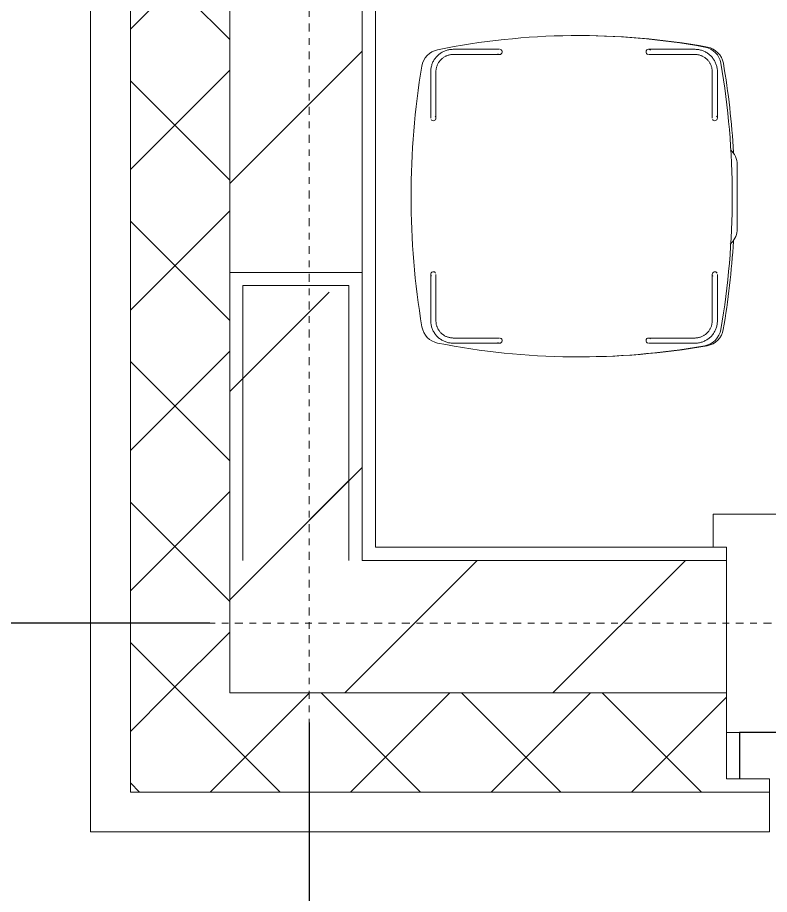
# Model space of a CAD drawing. Header units: millimetres. Extents: x -174154 to -170572, y -111302 to -109817.
# Drawn here: x -170924.07 to -170912.71, y -110625.73 to -110612.49 of the extents above; entities that cross this region are included whole.
import ezdxf

# ---------------------------------------------------------------- set-up
doc = ezdxf.new("R2010")
doc.units = ezdxf.units.MM
doc.linetypes.add('ACAD_ISO02W100', pattern=[15, 12, -3])
doc.linetypes.add('ADSK_Линия сетки', pattern=[21, 12, -3, 3, -3])
doc.layers.get('Defpoints').update_dxf_attribs({"color": 70})
for name, color, linetype, lineweight in [('!Подложка', 252, 'ACAD_ISO02W100', 25), ('Каркас_Импост', 7, 'Continuous', 18), ('Обобщенные модели', 7, 'Continuous', 18), ('Окна', 7, 'Continuous', 18), ('Оси', 7, 'Continuous', 9), ('Подоконник_Верхний брус', 7, 'Continuous', 18), ('Размеры', 7, 'Continuous', 9), ('Стены разрез', 7, 'Continuous', 40), ('Стены штриховка', 7, 'Continuous', 18)]:
    doc.layers.add(name, color=color, linetype=linetype, lineweight=lineweight)
doc.styles.add('GOST Common', font='GOST Common.ttf', dxfattribs={"width": 0.9, "height": 250})
doc.dimstyles.new('ADSK_Проверочный', dxfattribs={"dimscale": 304.8, "dimtxt": 251.4287490705518, "dimasz": 0.4639107611548557, "dimexe": 0.4921259842519685, "dimexo": 0.4921259842519685, "dimgap": 0.1640419947506562, "dimtad": 1, "dimdec": 0, "dimdsep": 46, "dimtxsty": 'GOST Common', "dimblk1": 'OBLIQUE', "dimblk2": 'OBLIQUE', "dimsah": 1, "dimcen": 0.09, "dimazin": 0, "dimtfac": 1, "dimtdec": 4, "dimtix": 1, "dimtmove": 0, "dimatfit": 3, "dimfxl": 1, "dimtvp": 1, "dimtolj": 1, "dimtzin": 0, "dimarcsym": 2})
pattern_1 = [(45, (30280.00000000015, 12304.99999999978), (-314.3089642374204, 314.3089642374204), []), (45, (30594.30900000015, 12304.99999999978), (-314.3089642374204, 314.3089642374204), [555.625, -111.125, 3.353, -107.772])]
pattern_2 = [(45, (30280.00000000015, 12304.99999999978), (-106.0660171779821, 106.0660171779821), []), (135, (30280.00000000015, 12304.99999999978), (-106.0660171779821, -106.0660171779821), [])]

# ---------------------------------------------------------------- blocks, each defined once
blk = doc.blocks.new('Medical_All_ARJO_Bedside-Cabinet - Medical_All_ARJO_Bedside-Cabinet-V1-В_АР_ПЭ_02 Этаж')
at = {"layer": 'Обобщенные модели'}
for p, q in [((-137.0000000000035, 216.4161831667518), (-188.0000000000092, 216.4161831667518)), ((188.0000000000006, 216.4161831667518), (137.0000000000035, 216.4161831667518)), ((-188.0000000000092, 208.5838168333119), (-137.0000000000035, 208.5838168333119)), ((137.0000000000035, 208.5838168333119), (188.0000000000006, 208.5838168333119)), ((-221.9161831667245, 182.5000000000365), (-221.9161831667245, 131.5000000000308)), ((-214.083816833289, 131.5000000000308), (-214.083816833289, 182.5000000000365)), ((214.0838168332803, 182.5000000000321), (214.0838168332803, 131.5000000000308)), ((221.9161831667245, 131.5000000000308), (221.9161831667245, 182.5000000000321)), ((-221.9161831667245, -131.4999999999701), (-221.9161831667245, -182.4999999999672)), ((-214.083816833289, -182.4999999999672), (-214.083816833289, -131.4999999999701)), ((214.0838168332803, -131.4999999999701), (214.0838168332803, -182.4999999999715)), ((221.9161831667245, -182.4999999999715), (221.9161831667245, -131.4999999999701)), ((-137.0000000000035, -208.5838168332469), (-188.0000000000092, -208.5838168332469)), ((188.0000000000006, -208.5838168332469), (137.0000000000035, -208.5838168332469)), ((-188.0000000000092, -216.4161831666911), (-137.0000000000035, -216.4161831666911)), ((137.0000000000035, -216.4161831666911), (188.0000000000006, -216.4161831666911)), ((-72.30106814644323, -235.7113078510162), (-70.50252531694098, -237.5098506805184)), ((-49.28932188134465, -246.296647244922), (47.66725973091008, -246.2966472449216))]:
    blk.add_line(p, q, dxfattribs=at)
at = {"layer": 'Обобщенные модели', "flags": 128}
for points in [[(-188.0000000000092, 216.4161831667518), (-189.3562855829952, 216.3890538377519), (-190.7104013983803, 216.3077092518892), (-192.0601811497075, 216.1722795431497), (-193.4034654773229, 215.982981370181), (-194.7381054128611, 215.7401175696749), (-196.0619658171142, 215.4440766719057), (-197.3729287958625, 215.0953322791517), (-198.6688970879839, 214.6944423080518), (-199.9477974206784, 214.2420480970459), (-201.2075838262215, 213.7388733803537), (-202.4462409151242, 213.185723130191), (-203.661787100245, 212.5834822689674), (-204.8522777670172, 211.933114253572), (-206.0158083843183, 211.2356595341066), (-207.1505175513811, 210.492233889329), (-208.2545899755831, 209.7040266416845), (-209.3262593765657, 208.872298754635), (-210.3638113119115, 207.9983808153641), (-211.3655859198558, 207.0836709061552), (-212.3299805747197, 206.1296323677331), (-213.2554524507754, 205.1377914582401), (-214.1405209904555, 204.1097349115568), (-214.9837702728956, 203.0471073988447), (-215.783851279136, 201.9516088974392), (-216.5394840502242, 200.8249919712591), (-217.2494597349425, 199.6690589670426), (-217.9126425236269, 198.4856591310188), (-218.5279714653044, 197.2766856504798), (-219.0944621649276, 196.0440726250841), (-219.6112083582181, 194.7897919727451), (-220.0773833614872, 193.5158502749277), (-220.492241394198, 192.2242855665926), (-220.8551187719815, 190.917164075757), (-221.1654349684529, 189.5965769179644), (-221.4226935438872, 188.264636750962), (-221.6264829394543, 186.9234743948815), (-221.776477135568, 185.5752354233911), (-221.8724361735417, 184.2220767312354), (-221.9142065393656, 182.8661630836674), (-221.9161831667245, 182.5000000000365)], [(-118.0000000000078, 216.4161831667518), (-118.0151979734456, 216.4161831667518), (-118.0607675802558, 216.4161831667518), (-118.1366359187741, 216.4161831667518), (-118.2426816158641, 216.4161831667518), (-118.3787350210198, 216.4161831667518), (-118.5445784778182, 216.4161831667518), (-118.7399466721004, 216.4161831667518), (-118.9645270564379, 216.4161831667518), (-119.217960350123, 216.4161831667518), (-119.4998411139543, 216.4161831667518), (-119.8097183988225, 216.4161831667518), (-120.1470964672029, 216.4161831667518), (-120.5114355861347, 216.4161831667518), (-120.9021528907513, 216.4161831667518), (-121.3186233167238, 216.4161831667518), (-121.7601806002074, 216.4161831667518), (-122.2261183437367, 216.4161831667518), (-122.7156911463327, 216.4161831667518), (-123.2281157959298, 216.4161831667518), (-123.7625725224087, 216.4161831667518), (-124.3182063090184, 216.4161831667518), (-124.8941282602275, 216.4161831667518), (-125.48941702378, 216.4161831667518), (-126.1031202646337, 216.4161831667518), (-126.7342561885107, 216.4161831667518), (-127.3818151125831, 216.4161831667518), (-128.0447610807038, 216.4161831667518), (-128.7220335207477, 216.4161831667518), (-129.4125489412907, 216.4161831667518), (-130.1152026649517, 216.4161831667518), (-130.8288705956654, 216.4161831667518), (-131.552411016996, 216.4161831667518), (-132.2846664186138, 216.4161831667518), (-133.0244653480663, 216.4161831667518), (-133.7706242849016, 216.4161831667518), (-134.521949533979, 216.4161831667518), (-135.2772391351872, 216.4161831667518), (-136.0352847862703, 216.4161831667518), (-136.7948737759011, 216.4161831667518), (-137.0000000000035, 216.4161831667518)], [(137.0000000000035, 216.4161831667518), (136.2402026504594, 216.4161831667518), (135.4816208145812, 216.4161831667518), (134.7254680615175, 216.4161831667518), (133.9729540743272, 216.4161831667518), (133.225282714896, 216.4161831667518), (132.4836500978884, 216.4161831667518), (131.7492426772779, 216.4161831667518), (131.023235348298, 216.4161831667518), (130.306789567775, 216.4161831667518), (129.6010514961359, 216.4161831667518), (128.9071501637509, 216.4161831667518), (128.2261956647105, 216.4161831667518), (127.5592773809674, 216.4161831667518), (126.9074622395088, 216.4161831667518), (126.2717930054983, 216.4161831667518), (125.6532866141148, 216.4161831667518), (125.052932543644, 216.4161831667518), (124.4716912325434, 216.4161831667518), (123.9104925428973, 216.4161831667518), (123.3702342729122, 216.4161831667518), (122.85178072055, 216.4161831667518), (122.3559613009234, 216.4161831667518), (121.8835692193159, 216.4161831667518), (121.4353602022776, 216.4161831667518), (121.0120512886525, 216.4161831667518), (120.6143196823794, 216.4161831667518), (120.2428016691841, 216.4161831667518), (119.8980915986486, 216.4161831667518), (119.5807409333332, 216.4161831667518), (119.2912573666206, 216.4161831667518), (119.0301040104618, 216.4161831667518), (118.7976986545041, 216.4161831667518), (118.5944130977545, 216.4161831667518), (118.4205725537304, 216.4161831667518), (118.2764551302241, 216.4161831667518), (118.162291384357, 216.4161831667518), (118.0782639537812, 216.4161831667518), (118.0245072644702, 216.4161831667518), (118.001107315626, 216.4161831667518)], [(221.9161831667245, 182.5000000000321), (221.8890538377203, 183.8562855830224), (221.8077092518663, 185.2104013984032), (221.6722795431268, 186.5601811497347), (221.4829813701538, 187.9034654773544), (221.2401175696477, 189.2381054128883), (220.9440766718742, 190.5619658171458), (220.5953322791158, 191.8729287958898), (220.1944423080289, 193.1688970880154), (219.7420480970143, 194.4477974207057), (219.2388733803265, 195.707583826253), (218.6857231301681, 196.9462409151471), (218.0834822689359, 198.1617871002722), (217.4331142535404, 199.3522777670444), (216.7356595340707, 200.5158083843498), (215.9922338892975, 201.6505175514084), (215.2040266416486, 202.7545899756103), (214.3722987546034, 203.8262593765973), (213.4983808153369, 204.863811311943), (212.5836709061323, 205.865585919883), (211.6296323676972, 206.8299805747426), (210.6377914582129, 207.7554524507983), (209.6097349115209, 208.6405209904828), (208.5471073988132, 209.4837702729229), (207.4516088974033, 210.2838512791589), (206.3249919712232, 211.0394840502558), (205.169058967011, 211.7494597349698), (203.9856591309828, 212.4126425236584), (202.7766856504482, 213.0279714653316), (201.5440726250568, 213.5944621649505), (200.2897919727178, 214.1112083582366), (199.0158502749048, 214.5773833615144), (197.7242855665611, 214.9922413942209), (196.4171640757254, 215.3551187720088), (195.0965769179284, 215.6654349684758), (193.7646367509304, 215.9226935439144), (192.4234743948413, 216.1264829394729), (191.0752354233595, 216.2764771355952), (189.7220767312038, 216.372436173569), (188.3661630836401, 216.4142065393928), (188.0000000000006, 216.4161831667518)], [(-214.083816833289, 182.5000000000365), (-214.0629525619534, 183.5430744682405), (-214.0003931263037, 184.5844802398096), (-213.8962386081252, 185.6225512876622), (-213.7506556323933, 186.6556269195655), (-213.5638771008361, 187.6820544348852), (-213.3362018192549, 188.7001917685484), (-213.067994019529, 189.7084101180231), (-212.7596827769299, 190.705096549021), (-212.4117613236695, 191.6886565758663), (-212.0247862598543, 192.6575167123321), (-211.5993766630389, 193.6101269888818), (-211.1362130978363, 194.5449634322835), (-210.6360365271249, 195.4605305036416), (-210.0996471267425, 196.3553634909705), (-209.5279030052943, 197.2280308523588), (-208.9217188314158, 198.0771365061982), (-208.282064370455, 198.9013220645757), (-207.6099629331312, 199.69926900641), (-206.906489738335, 200.4697007868167), (-206.1727701931287, 201.2113848792951), (-205.4099780922752, 201.9231347475173), (-204.6193337404, 202.6038117435207), (-203.8021019998064, 203.2523269293238), (-202.9595902669436, 203.8676428189613), (-202.0931463808706, 204.4487750382805), (-201.2041564669644, 204.9947938996949), (-200.294042719442, 205.5048258895016), (-199.3642611261612, 205.9780550653178), (-198.4162991393305, 206.4137243614156), (-197.4516732958949, 206.8111367998575), (-196.4719267914378, 207.1696566055201), (-195.4786270113647, 207.4887102231967), (-194.4733630234163, 207.7677872351496), (-193.4577430355556, 208.0064411777041), (-192.4333918230928, 208.2042902554565), (-191.4019481294492, 208.3610179520927), (-190.3650620445099, 208.4763735367241), (-189.3243923648187, 208.5501724650296), (-188.2816039398609, 208.5822966744663), (-188.0000000000092, 208.5838168333119)], [(-137.0000000000035, 208.5838168333119), (-136.2402026504594, 208.5838168333119), (-135.4816208145899, 208.5838168333119), (-134.7254680615088, 208.5838168333119), (-133.9729540743359, 208.5838168333119), (-133.225282714896, 208.5838168333119), (-132.4836500978884, 208.5838168333119), (-131.7492426772866, 208.5838168333119), (-131.023235348298, 208.5838168333119), (-130.306789567775, 208.5838168333119), (-129.6010514961445, 208.5838168333119), (-128.9071501637509, 208.5838168333119), (-128.2261956647192, 208.5838168333119), (-127.5592773809761, 208.5838168333119), (-126.9074622395088, 208.5838168333119), (-126.2717930054983, 208.5838168333119), (-125.6532866141148, 208.5838168333119), (-125.0529325436527, 208.5838168333119), (-124.4716912325521, 208.5838168333119), (-123.910492542906, 208.5838168333119), (-123.3702342729122, 208.5838168333119), (-122.8517807205586, 208.5838168333119), (-122.3559613009234, 208.5838168333119), (-121.8835692193072, 208.5838168333119), (-121.4353602022863, 208.5838168333119), (-121.0120512886525, 208.5838168333119), (-120.6143196823794, 208.5838168333119), (-120.2428016691927, 208.5838168333119), (-119.8980915986486, 208.5838168333119), (-119.5807409333419, 208.5838168333119), (-119.2912573666293, 208.5838168333119), (-119.0301040104618, 208.5838168333119), (-118.7976986545127, 208.5838168333119), (-118.5944130977545, 208.5838168333119), (-118.4205725537304, 208.5838168333119), (-118.2764551302241, 208.5838168333119), (-118.1622913843656, 208.5838168333119), (-118.0782639537899, 208.5838168333119), (-118.0245072644702, 208.5838168333119), (-118.0011073156347, 208.5838168333119)], [(117.9999999999992, 208.5838168333119), (118.0151979734456, 208.5838168333119), (118.0607675802558, 208.5838168333119), (118.1366359187827, 208.5838168333119), (118.2426816158728, 208.5838168333119), (118.3787350210198, 208.5838168333119), (118.5445784778182, 208.5838168333119), (118.7399466721004, 208.5838168333119), (118.9645270564379, 208.5838168333119), (119.2179603501143, 208.5838168333119), (119.4998411139456, 208.5838168333119), (119.8097183988225, 208.5838168333119), (120.1470964671943, 208.5838168333119), (120.5114355861261, 208.5838168333119), (120.9021528907426, 208.5838168333119), (121.3186233167152, 208.5838168333119), (121.7601806001987, 208.5838168333119), (122.226118343728, 208.5838168333119), (122.715691146324, 208.5838168333119), (123.2281157959211, 208.5838168333119), (123.7625725224087, 208.5838168333119), (124.3182063090184, 208.5838168333119), (124.8941282602275, 208.5838168333119), (125.4894170237713, 208.5838168333119), (126.103120264625, 208.5838168333119), (126.734256188502, 208.5838168333119), (127.3818151125744, 208.5838168333119), (128.0447610807038, 208.5838168333119), (128.722033520739, 208.5838168333119), (129.4125489412821, 208.5838168333119), (130.115202664943, 208.5838168333119), (130.8288705956654, 208.5838168333119), (131.552411016996, 208.5838168333119), (132.2846664186051, 208.5838168333119), (133.0244653480663, 208.5838168333119), (133.7706242848929, 208.5838168333119), (134.521949533979, 208.5838168333119), (135.2772391351785, 208.5838168333119), (136.0352847862617, 208.5838168333119), (136.7948737758925, 208.5838168333119), (137.0000000000035, 208.5838168333119)], [(188.0000000000006, 208.5838168333119), (189.0430744682089, 208.562952561972), (190.0844802397824, 208.5003931263309), (191.1225512876393, 208.3962386081438), (192.1556269195339, 208.2506556324205), (193.1820544348493, 208.063877100859), (194.2001917685169, 207.8362018192821), (195.2084101179915, 207.5679940195563), (196.2050965489937, 207.2596827769572), (197.1886565758348, 206.9117613236924), (198.1575167123049, 206.5247862598815), (199.1101269888546, 206.0993766630704), (200.0449634322476, 205.6362130978549), (200.9605305036143, 205.1360365271522), (201.8553634909303, 204.5996471267654), (202.7280308523316, 204.0279030053173), (203.5771365061709, 203.4217188314387), (204.4013220645398, 202.7820643704866), (205.1992690063828, 202.1099629331497), (205.9697007867851, 201.4064897383666), (206.7113848792678, 200.6727701931603), (207.4231347474814, 199.9099780922981), (208.1038117434891, 199.1193337404229), (208.7523269292879, 198.3021019998293), (209.367642818934, 197.4595902669708), (209.9487750382489, 196.5931463808935), (210.4947938996633, 195.7041564669873), (211.0048258894701, 194.7940427194692), (211.4780550652862, 193.8642611261885), (211.9137243613927, 192.9162991393534), (212.3111367998302, 191.9516732959178), (212.6696566054929, 190.9719267914651), (212.9887102231652, 189.9786270113876), (213.267787235118, 188.9733630234522), (213.5064411776769, 187.9577430355828), (213.7042902554293, 186.93339182312), (213.8610179520655, 185.9019481294721), (213.9763735366926, 184.8650620445328), (214.0501724650067, 183.8243923648417), (214.0822966744391, 182.7816039398881), (214.0838168332803, 182.5000000000321)], [(-221.9161831667245, 131.5000000000308), (-221.9161831667245, 130.7402026504866), (-221.9161831667245, 129.9816208146214), (-221.9161831667245, 129.2254680615404), (-221.9161831667245, 128.4729540743631), (-221.9161831667245, 127.7252827149233), (-221.9161831667245, 126.9836500979156), (-221.9161831667245, 126.2492426773138), (-221.9161831667245, 125.5232353483253), (-221.9161831667245, 124.8067895678066), (-221.9161831667245, 124.1010514961675), (-221.9161831667245, 123.4071501637781), (-221.9161831667245, 122.7261956647421), (-221.9161831667245, 122.0592773810033), (-221.9161831667245, 121.407462239536), (-221.9161831667245, 120.7717930055299), (-221.9161831667245, 120.1532866141464), (-221.9161831667245, 119.5529325436842), (-221.9161831667245, 118.971691232575), (-221.9161831667245, 118.4104925429332), (-221.9161831667245, 117.8702342729394), (-221.9161831667245, 117.3517807205859), (-221.9161831667245, 116.8559613009507), (-221.9161831667245, 116.3835692193431), (-221.9161831667245, 115.9353602023135), (-221.9161831667245, 115.512051288684), (-221.9161831667245, 115.114319682411), (-221.9161831667245, 114.74280166922), (-221.9161831667245, 114.3980915986802), (-221.9161831667245, 114.0807409333691), (-221.9161831667245, 113.7912573666565), (-221.9161831667245, 113.5301040104933), (-221.9161831667245, 113.29769865454), (-221.9161831667245, 113.0944130977861), (-221.9161831667245, 112.920572553762), (-221.9161831667245, 112.7764551302513), (-221.9161831667245, 112.6622913843885), (-221.9161831667245, 112.5782639538171), (-221.9161831667245, 112.5245072644974), (-221.9161831667245, 112.5011073156619)], [(-214.083816833289, 112.5000000000307), (-214.083816833289, 112.5151979734728), (-214.083816833289, 112.5607675802831), (-214.083816833289, 112.63663591881), (-214.083816833289, 112.7426816158957), (-214.083816833289, 112.8787350210514), (-214.083816833289, 113.0445784778454), (-214.083816833289, 113.2399466721276), (-214.083816833289, 113.4645270564651), (-214.083816833289, 113.7179603501545), (-214.083816833289, 113.9998411139772), (-214.083816833289, 114.3097183988541), (-214.083816833289, 114.6470964672259), (-214.083816833289, 115.0114355861533), (-214.083816833289, 115.4021528907785), (-214.083816833289, 115.8186233167511), (-214.083816833289, 116.2601806002303), (-214.083816833289, 116.7261183437639), (-214.083816833289, 117.2156911463556), (-214.083816833289, 117.7281157959527), (-214.083816833289, 118.262572522436), (-214.083816833289, 118.8182063090456), (-214.083816833289, 119.394128260259), (-214.083816833289, 119.9894170238072), (-214.083816833289, 120.6031202646523), (-214.083816833289, 121.2342561885379), (-214.083816833289, 121.8818151126103), (-214.083816833289, 122.5447610807311), (-214.083816833289, 123.2220335207749), (-214.083816833289, 123.9125489413137), (-214.083816833289, 124.6152026649746), (-214.083816833289, 125.3288705956969), (-214.083816833289, 126.0524110170233), (-214.083816833289, 126.7846664186367), (-214.083816833289, 127.5244653480935), (-214.083816833289, 128.2706242849288), (-214.083816833289, 129.0219495340062), (-214.083816833289, 129.7772391352101), (-214.083816833289, 130.5352847862932), (-214.083816833289, 131.294873775924), (-214.083816833289, 131.5000000000308)], [(214.0838168332803, 131.5000000000308), (214.0838168332803, 130.7402026504823), (214.0838168332803, 129.9816208146171), (214.0838168332803, 129.2254680615404), (214.0838168332803, 128.4729540743588), (214.0838168332803, 127.7252827149233), (214.0838168332803, 126.9836500979156), (214.0838168332803, 126.2492426773138), (214.0838168332803, 125.5232353483253), (214.0838168332803, 124.8067895678022), (214.0838168332803, 124.1010514961675), (214.0838168332803, 123.4071501637781), (214.0838168332803, 122.7261956647421), (214.0838168332803, 122.0592773810033), (214.0838168332803, 121.407462239536), (214.0838168332803, 120.7717930055256), (214.0838168332803, 120.153286614142), (214.0838168332803, 119.5529325436799), (214.0838168332803, 118.9716912325707), (214.0838168332803, 118.4104925429332), (214.0838168332803, 117.8702342729394), (214.0838168332803, 117.3517807205859), (214.0838168332803, 116.8559613009507), (214.0838168332803, 116.3835692193431), (214.0838168332803, 115.9353602023135), (214.0838168332803, 115.512051288684), (214.0838168332803, 115.114319682411), (214.0838168332803, 114.7428016692156), (214.0838168332803, 114.3980915986802), (214.0838168332803, 114.0807409333691), (214.0838168332803, 113.7912573666522), (214.0838168332803, 113.530104010489), (214.0838168332803, 113.2976986545357), (214.0838168332803, 113.0944130977818), (214.0838168332803, 112.9205725537577), (214.0838168332803, 112.776455130247), (214.0838168332803, 112.6622913843885), (214.0838168332803, 112.5782639538128), (214.0838168332803, 112.5245072644931), (214.0838168332803, 112.5011073156619)], [(221.9161831667245, 112.5000000000307), (221.9161831667245, 112.5151979734728), (221.9161831667245, 112.5607675802831), (221.9161831667245, 112.63663591881), (221.9161831667245, 112.7426816158957), (221.9161831667245, 112.8787350210514), (221.9161831667245, 113.0445784778454), (221.9161831667245, 113.2399466721276), (221.9161831667245, 113.4645270564651), (221.9161831667245, 113.7179603501502), (221.9161831667245, 113.9998411139772), (221.9161831667245, 114.3097183988541), (221.9161831667245, 114.6470964672259), (221.9161831667245, 115.0114355861533), (221.9161831667245, 115.4021528907785), (221.9161831667245, 115.8186233167467), (221.9161831667245, 116.2601806002303), (221.9161831667245, 116.7261183437596), (221.9161831667245, 117.2156911463556), (221.9161831667245, 117.7281157959527), (221.9161831667245, 118.262572522436), (221.9161831667245, 118.8182063090456), (221.9161831667245, 119.394128260259), (221.9161831667245, 119.9894170238072), (221.9161831667245, 120.6031202646523), (221.9161831667245, 121.2342561885379), (221.9161831667245, 121.8818151126103), (221.9161831667245, 122.5447610807311), (221.9161831667245, 123.2220335207749), (221.9161831667245, 123.9125489413093), (221.9161831667245, 124.6152026649746), (221.9161831667245, 125.3288705956969), (221.9161831667245, 126.0524110170233), (221.9161831667245, 126.7846664186367), (221.9161831667245, 127.5244653480935), (221.9161831667245, 128.2706242849288), (221.9161831667245, 129.0219495340062), (221.9161831667245, 129.7772391352101), (221.9161831667245, 130.5352847862932), (221.9161831667245, 131.294873775924), (221.9161831667245, 131.5000000000308)], [(-221.9161831667245, -112.4999999999701), (-221.9161831667245, -112.5151979734122), (-221.9161831667245, -112.5607675802181), (-221.9161831667245, -112.636635918745), (-221.9161831667245, -112.742681615835), (-221.9161831667245, -112.8787350209864), (-221.9161831667245, -113.0445784777805), (-221.9161831667245, -113.2399466720627), (-221.9161831667245, -113.4645270564002), (-221.9161831667245, -113.7179603500852), (-221.9161831667245, -113.9998411139166), (-221.9161831667245, -114.3097183987891), (-221.9161831667245, -114.6470964671609), (-221.9161831667245, -115.0114355860927), (-221.9161831667245, -115.4021528907135), (-221.9161831667245, -115.8186233166818), (-221.9161831667245, -116.2601806001653), (-221.9161831667245, -116.7261183436989), (-221.9161831667245, -117.2156911462907), (-221.9161831667245, -117.728115795892), (-221.9161831667245, -118.262572522371), (-221.9161831667245, -118.818206308985), (-221.9161831667245, -119.3941282601984), (-221.9161831667245, -119.9894170237423), (-221.9161831667245, -120.6031202645917), (-221.9161831667245, -121.234256188473), (-221.9161831667245, -121.8818151125454), (-221.9161831667245, -122.5447610806661), (-221.9161831667245, -123.2220335207099), (-221.9161831667245, -123.9125489412487), (-221.9161831667245, -124.615202664914), (-221.9161831667245, -125.328870595632), (-221.9161831667245, -126.0524110169627), (-221.9161831667245, -126.784666418576), (-221.9161831667245, -127.5244653480328), (-221.9161831667245, -128.2706242848639), (-221.9161831667245, -129.0219495339456), (-221.9161831667245, -129.7772391351452), (-221.9161831667245, -130.5352847862326), (-221.9161831667245, -131.2948737758591), (-221.9161831667245, -131.4999999999701)], [(-214.083816833289, -131.4999999999701), (-214.083816833289, -130.7402026504216), (-214.083816833289, -129.9816208145521), (-214.083816833289, -129.2254680614798), (-214.083816833289, -128.4729540742981), (-214.083816833289, -127.7252827148626), (-214.083816833289, -126.983650097855), (-214.083816833289, -126.2492426772489), (-214.083816833289, -125.5232353482646), (-214.083816833289, -124.8067895677416), (-214.083816833289, -124.1010514961068), (-214.083816833289, -123.4071501637174), (-214.083816833289, -122.7261956646814), (-214.083816833289, -122.0592773809383), (-214.083816833289, -121.407462239471), (-214.083816833289, -120.7717930054606), (-214.083816833289, -120.1532866140814), (-214.083816833289, -119.5529325436149), (-214.083816833289, -118.97169123251), (-214.083816833289, -118.4104925428682), (-214.083816833289, -117.8702342728787), (-214.083816833289, -117.3517807205252), (-214.083816833289, -116.85596130089), (-214.083816833289, -116.3835692192782), (-214.083816833289, -115.9353602022529), (-214.083816833289, -115.512051288619), (-214.083816833289, -115.114319682346), (-214.083816833289, -114.742801669155), (-214.083816833289, -114.3980915986152), (-214.083816833289, -114.0807409333041), (-214.083816833289, -113.7912573665915), (-214.083816833289, -113.530104010424), (-214.083816833289, -113.2976986544707), (-214.083816833289, -113.0944130977211), (-214.083816833289, -112.920572553697), (-214.083816833289, -112.7764551301863), (-214.083816833289, -112.6622913843279), (-214.083816833289, -112.5782639537522), (-214.083816833289, -112.5245072644324), (-214.083816833289, -112.5011073156013)], [(214.0838168332803, -112.4999999999701), (214.0838168332803, -112.5151979734122), (214.0838168332803, -112.5607675802181), (214.0838168332803, -112.636635918745), (214.0838168332803, -112.742681615835), (214.0838168332803, -112.8787350209864), (214.0838168332803, -113.0445784777805), (214.0838168332803, -113.2399466720627), (214.0838168332803, -113.4645270564002), (214.0838168332803, -113.7179603500896), (214.0838168332803, -113.9998411139166), (214.0838168332803, -114.3097183987891), (214.0838168332803, -114.6470964671609), (214.0838168332803, -115.0114355860927), (214.0838168332803, -115.4021528907135), (214.0838168332803, -115.8186233166861), (214.0838168332803, -116.2601806001653), (214.0838168332803, -116.7261183437033), (214.0838168332803, -117.2156911462907), (214.0838168332803, -117.728115795892), (214.0838168332803, -118.262572522371), (214.0838168332803, -118.818206308985), (214.0838168332803, -119.3941282601984), (214.0838168332803, -119.9894170237423), (214.0838168332803, -120.6031202645917), (214.0838168332803, -121.234256188473), (214.0838168332803, -121.8818151125454), (214.0838168332803, -122.5447610806661), (214.0838168332803, -123.2220335207099), (214.0838168332803, -123.912548941253), (214.0838168332803, -124.615202664914), (214.0838168332803, -125.328870595632), (214.0838168332803, -126.0524110169627), (214.0838168332803, -126.784666418576), (214.0838168332803, -127.5244653480328), (214.0838168332803, -128.2706242848639), (214.0838168332803, -129.0219495339456), (214.0838168332803, -129.7772391351452), (214.0838168332803, -130.5352847862326), (214.0838168332803, -131.2948737758591), (214.0838168332803, -131.4999999999701)], [(221.9161831667245, -131.4999999999701), (221.9161831667245, -130.740202650426), (221.9161831667245, -129.9816208145565), (221.9161831667245, -129.2254680614798), (221.9161831667245, -128.4729540743025), (221.9161831667245, -127.7252827148626), (221.9161831667245, -126.983650097855), (221.9161831667245, -126.2492426772489), (221.9161831667245, -125.5232353482646), (221.9161831667245, -124.8067895677459), (221.9161831667245, -124.1010514961068), (221.9161831667245, -123.4071501637174), (221.9161831667245, -122.7261956646814), (221.9161831667245, -122.0592773809383), (221.9161831667245, -121.407462239471), (221.9161831667245, -120.7717930054649), (221.9161831667245, -120.1532866140857), (221.9161831667245, -119.5529325436192), (221.9161831667245, -118.9716912325144), (221.9161831667245, -118.4104925428682), (221.9161831667245, -117.8702342728787), (221.9161831667245, -117.3517807205252), (221.9161831667245, -116.85596130089), (221.9161831667245, -116.3835692192782), (221.9161831667245, -115.9353602022529), (221.9161831667245, -115.512051288619), (221.9161831667245, -115.114319682346), (221.9161831667245, -114.7428016691593), (221.9161831667245, -114.3980915986152), (221.9161831667245, -114.0807409333041), (221.9161831667245, -113.7912573665959), (221.9161831667245, -113.5301040104284), (221.9161831667245, -113.297698654475), (221.9161831667245, -113.0944130977255), (221.9161831667245, -112.9205725537014), (221.9161831667245, -112.7764551301907), (221.9161831667245, -112.6622913843279), (221.9161831667245, -112.5782639537565), (221.9161831667245, -112.5245072644324), (221.9161831667245, -112.5011073156013)], [(-221.9161831667245, -182.4999999999672), (-221.889053837729, -183.8562855829618), (-221.8077092518663, -185.2104013983426), (-221.6722795431268, -186.5601811496741), (-221.4829813701624, -187.9034654772895), (-221.2401175696477, -189.2381054128277), (-220.9440766718742, -190.5619658170808), (-220.5953322791245, -191.8729287958248), (-220.1944423080289, -193.1688970879505), (-219.7420480970229, -194.4477974206407), (-219.2388733803265, -195.7075838261881), (-218.6857231301681, -196.9462409150821), (-218.0834822689359, -198.1617871002073), (-217.4331142535404, -199.3522777669837), (-216.7356595340794, -200.5158083842892), (-215.9922338892975, -201.6505175513434), (-215.2040266416572, -202.7545899755454), (-214.372298754612, -203.8262593765323), (-213.4983808153369, -204.8638113118824), (-212.5836709061323, -205.8655859198224), (-211.6296323677059, -206.829980574682), (-210.6377914582129, -207.7554524507376), (-209.6097349115296, -208.6405209904178), (-208.5471073988132, -209.4837702728579), (-207.451608897412, -210.2838512790983), (-206.3249919712318, -211.0394840501908), (-205.169058967011, -211.7494597349091), (-203.9856591309915, -212.4126425235978), (-202.7766856504569, -213.027971465271), (-201.5440726250568, -213.5944621648898), (-200.2897919727178, -214.111208358176), (-199.0158502749048, -214.5773833614495), (-197.7242855665697, -214.9922413941603), (-196.4171640757341, -215.3551187719481), (-195.0965769179371, -215.6654349684152), (-193.7646367509304, -215.9226935438538), (-192.42347439485, -216.1264829394122), (-191.0752354233595, -216.2764771355346), (-189.7220767312038, -216.372436173504), (-188.3661630836401, -216.4142065393322), (-188.0000000000092, -216.4161831666911)], [(-188.0000000000092, -208.5838168332469), (-189.0430744682176, -208.562952561907), (-190.0844802397824, -208.5003931262703), (-191.1225512876393, -208.3962386080788), (-192.1556269195339, -208.2506556323556), (-193.182054434858, -208.0638771007984), (-194.2001917685255, -207.8362018192171), (-195.2084101180002, -207.5679940194956), (-196.2050965489937, -207.2596827768965), (-197.1886565758434, -206.9117613236318), (-198.1575167123135, -206.5247862598209), (-199.1101269888546, -206.0993766630055), (-200.0449634322562, -205.6362130977942), (-200.9605305036143, -205.1360365270872), (-201.855363490939, -204.5996471267004), (-202.7280308523402, -204.0279030052566), (-203.5771365061796, -203.4217188313738), (-204.4013220645484, -202.7820643704216), (-205.1992690063915, -202.1099629330891), (-205.9697007867938, -201.4064897383016), (-206.7113848792765, -200.6727701930996), (-207.4231347474901, -199.9099780922375), (-208.1038117434977, -199.1193337403622), (-208.7523269292966, -198.3021019997686), (-209.367642818934, -197.4595902669058), (-209.9487750382576, -196.5931463808329), (-210.4947938996719, -195.7041564669223), (-211.0048258894787, -194.7940427194086), (-211.4780550652949, -193.8642611261278), (-211.9137243613927, -192.9162991392884), (-212.3111367998389, -191.9516732958572), (-212.6696566054929, -190.9719267914001), (-212.9887102231738, -189.9786270113227), (-213.2677872351267, -188.9733630233872), (-213.5064411776769, -187.9577430355222), (-213.7042902554379, -186.933391823055), (-213.8610179520741, -185.9019481294115), (-213.9763735367012, -184.8650620444722), (-214.0501724650067, -183.8243923647767), (-214.0822966744391, -182.7816039398232), (-214.083816833289, -182.4999999999672)], [(188.0000000000006, -216.4161831666911), (189.3562855829952, -216.3890538376913), (190.7104013983717, -216.3077092518242), (192.0601811497075, -216.1722795430891), (193.4034654773229, -215.9829813701204), (194.7381054128524, -215.7401175696143), (196.0619658171142, -215.4440766718407), (197.3729287958539, -215.0953322790911), (198.6688970879839, -214.6944423079912), (199.9477974206697, -214.2420480969809), (201.2075838262215, -213.738873380293), (202.4462409151156, -213.1857231301304), (203.661787100245, -212.5834822689025), (204.8522777670172, -211.9331142535113), (206.0158083843183, -211.2356595340417), (207.1505175513725, -210.492233889264), (208.2545899755744, -209.7040266416238), (209.3262593765657, -208.87229875457), (210.3638113119115, -207.9983808153035), (211.3655859198558, -207.0836709060946), (212.329980574711, -206.1296323676725), (213.2554524507754, -205.1377914581795), (214.1405209904555, -204.1097349114919), (214.9837702728956, -203.0471073987797), (215.7838512791274, -201.9516088973786), (216.5394840502242, -200.8249919711941), (217.2494597349425, -199.6690589669819), (217.9126425236269, -198.4856591309581), (218.5279714653044, -197.2766856504148), (219.0944621649276, -196.0440726250234), (219.6112083582094, -194.7897919726844), (220.0773833614872, -193.5158502748627), (220.4922413941894, -192.224285566532), (220.8551187719815, -190.9171640756963), (221.1654349684443, -189.5965769179037), (221.4226935438872, -188.264636750897), (221.6264829394456, -186.9234743948166), (221.776477135568, -185.5752354233261), (221.8724361735417, -184.2220767311748), (221.9142065393656, -182.8661630836068), (221.9161831667245, -182.4999999999715)], [(214.0838168332803, -182.4999999999715), (214.0629525619447, -183.5430744681799), (214.0003931263037, -184.584480239749), (213.8962386081165, -185.6225512876015), (213.7506556323846, -186.6556269195048), (213.5638771008275, -187.6820544348202), (213.3362018192462, -188.7001917684878), (213.067994019529, -189.7084101179625), (212.7596827769299, -190.705096548956), (212.4117613236609, -191.6886565758013), (212.0247862598543, -192.6575167122672), (211.5993766630302, -193.6101269888212), (211.1362130978276, -194.5449634322185), (210.6360365271249, -195.4605305035809), (210.0996471267339, -196.3553634909055), (209.5279030052943, -197.2280308522982), (208.9217188314072, -198.0771365061375), (208.282064370455, -198.9013220645107), (207.6099629331225, -199.6992690063451), (206.9064897383264, -200.4697007867517), (206.1727701931287, -201.2113848792301), (205.4099780922666, -201.9231347474523), (204.6193337403913, -202.60381174346), (203.8021019997977, -203.2523269292631), (202.9595902669436, -203.8676428189006), (202.093146380862, -204.4487750382198), (201.2041564669557, -204.9947938996342), (200.294042719442, -205.5048258894367), (199.3642611261526, -205.9780550652572), (198.4162991393305, -206.413724361355), (197.4516732958863, -206.8111367997968), (196.4719267914378, -207.1696566054595), (195.4786270113647, -207.4887102231318), (194.4733630234163, -207.7677872350846), (193.4577430355469, -208.0064411776435), (192.4333918230928, -208.2042902553959), (191.4019481294406, -208.3610179520277), (190.3650620445099, -208.4763735366592), (189.3243923648187, -208.5501724649647), (188.2816039398609, -208.5822966744014), (188.0000000000006, -208.5838168332469)], [(-118.0000000000078, -208.5838168332469), (-118.0151979734456, -208.5838168332469), (-118.0607675802645, -208.5838168332469), (-118.1366359187827, -208.5838168332469), (-118.2426816158728, -208.5838168332469), (-118.3787350210198, -208.5838168332469), (-118.5445784778182, -208.5838168332469), (-118.7399466721004, -208.5838168332469), (-118.9645270564379, -208.5838168332469), (-119.217960350123, -208.5838168332469), (-119.4998411139543, -208.5838168332469), (-119.8097183988225, -208.5838168332469), (-120.1470964672029, -208.5838168332469), (-120.5114355861347, -208.5838168332469), (-120.9021528907513, -208.5838168332469), (-121.3186233167238, -208.5838168332469), (-121.7601806002074, -208.5838168332469), (-122.2261183437367, -208.5838168332469), (-122.7156911463327, -208.5838168332469), (-123.2281157959298, -208.5838168332469), (-123.7625725224087, -208.5838168332469), (-124.3182063090184, -208.5838168332469), (-124.8941282602275, -208.5838168332469), (-125.48941702378, -208.5838168332469), (-126.1031202646337, -208.5838168332469), (-126.7342561885107, -208.5838168332469), (-127.3818151125831, -208.5838168332469), (-128.0447610807038, -208.5838168332469), (-128.7220335207477, -208.5838168332469), (-129.4125489412907, -208.5838168332469), (-130.1152026649517, -208.5838168332469), (-130.8288705956654, -208.5838168332469), (-131.552411016996, -208.5838168332469), (-132.2846664186138, -208.5838168332469), (-133.0244653480663, -208.5838168332469), (-133.7706242849016, -208.5838168332469), (-134.521949533979, -208.5838168332469), (-135.2772391351872, -208.5838168332469), (-136.0352847862703, -208.5838168332469), (-136.7948737759011, -208.5838168332469), (-137.0000000000035, -208.5838168332469)], [(137.0000000000035, -208.5838168332469), (136.2402026504594, -208.5838168332469), (135.4816208145812, -208.5838168332469), (134.7254680615088, -208.5838168332469), (133.9729540743272, -208.5838168332469), (133.225282714896, -208.5838168332469), (132.4836500978797, -208.5838168332469), (131.7492426772779, -208.5838168332469), (131.023235348298, -208.5838168332469), (130.306789567775, -208.5838168332469), (129.6010514961359, -208.5838168332469), (128.9071501637509, -208.5838168332469), (128.2261956647105, -208.5838168332469), (127.5592773809674, -208.5838168332469), (126.9074622395088, -208.5838168332469), (126.2717930054983, -208.5838168332469), (125.6532866141148, -208.5838168332469), (125.052932543644, -208.5838168332469), (124.4716912325434, -208.5838168332469), (123.9104925428973, -208.5838168332469), (123.3702342729122, -208.5838168332469), (122.85178072055, -208.5838168332469), (122.3559613009148, -208.5838168332469), (121.8835692193072, -208.5838168332469), (121.4353602022776, -208.5838168332469), (121.0120512886525, -208.5838168332469), (120.6143196823708, -208.5838168332469), (120.2428016691841, -208.5838168332469), (119.8980915986486, -208.5838168332469), (119.5807409333332, -208.5838168332469), (119.2912573666206, -208.5838168332469), (119.0301040104618, -208.5838168332469), (118.7976986545041, -208.5838168332469), (118.5944130977545, -208.5838168332469), (118.4205725537304, -208.5838168332469), (118.2764551302241, -208.5838168332469), (118.162291384357, -208.5838168332469), (118.0782639537812, -208.5838168332469), (118.0245072644702, -208.5838168332469), (118.001107315626, -208.5838168332469)], [(-137.0000000000035, -216.4161831666911), (-136.2402026504594, -216.4161831666911), (-135.4816208145899, -216.4161831666911), (-134.7254680615175, -216.4161831666911), (-133.9729540743359, -216.4161831666911), (-133.225282714896, -216.4161831666911), (-132.483650097897, -216.4161831666911), (-131.7492426772866, -216.4161831666911), (-131.023235348298, -216.4161831666911), (-130.306789567775, -216.4161831666911), (-129.6010514961445, -216.4161831666911), (-128.9071501637509, -216.4161831666911), (-128.2261956647192, -216.4161831666911), (-127.5592773809761, -216.4161831666911), (-126.9074622395088, -216.4161831666911), (-126.2717930054983, -216.4161831666911), (-125.6532866141148, -216.4161831666911), (-125.0529325436527, -216.4161831666911), (-124.4716912325521, -216.4161831666911), (-123.910492542906, -216.4161831666911), (-123.3702342729122, -216.4161831666911), (-122.8517807205586, -216.4161831666911), (-122.3559613009321, -216.4161831666911), (-121.8835692193159, -216.4161831666911), (-121.4353602022863, -216.4161831666911), (-121.0120512886525, -216.4161831666911), (-120.6143196823881, -216.4161831666911), (-120.2428016691927, -216.4161831666911), (-119.8980915986486, -216.4161831666911), (-119.5807409333419, -216.4161831666911), (-119.2912573666293, -216.4161831666911), (-119.0301040104618, -216.4161831666911), (-118.7976986545127, -216.4161831666911), (-118.5944130977545, -216.4161831666911), (-118.4205725537304, -216.4161831666911), (-118.2764551302241, -216.4161831666911), (-118.1622913843656, -216.4161831666911), (-118.0782639537899, -216.4161831666911), (-118.0245072644702, -216.4161831666911), (-118.0011073156347, -216.4161831666911)], [(117.9999999999992, -216.4161831666911), (118.0151979734456, -216.4161831666911), (118.0607675802472, -216.4161831666911), (118.1366359187741, -216.4161831666911), (118.2426816158641, -216.4161831666911), (118.3787350210198, -216.4161831666911), (118.5445784778182, -216.4161831666911), (118.7399466721004, -216.4161831666911), (118.9645270564379, -216.4161831666911), (119.2179603501143, -216.4161831666911), (119.4998411139456, -216.4161831666911), (119.8097183988225, -216.4161831666911), (120.1470964671943, -216.4161831666911), (120.5114355861261, -216.4161831666911), (120.9021528907426, -216.4161831666911), (121.3186233167152, -216.4161831666911), (121.7601806001987, -216.4161831666911), (122.226118343728, -216.4161831666911), (122.715691146324, -216.4161831666911), (123.2281157959211, -216.4161831666911), (123.7625725224087, -216.4161831666911), (124.3182063090184, -216.4161831666911), (124.8941282602275, -216.4161831666911), (125.4894170237713, -216.4161831666911), (126.103120264625, -216.4161831666911), (126.734256188502, -216.4161831666911), (127.3818151125744, -216.4161831666911), (128.0447610807038, -216.4161831666911), (128.722033520739, -216.4161831666911), (129.4125489412821, -216.4161831666911), (130.115202664943, -216.4161831666911), (130.8288705956654, -216.4161831666911), (131.552411016996, -216.4161831666911), (132.2846664186051, -216.4161831666911), (133.0244653480663, -216.4161831666911), (133.7706242848929, -216.4161831666911), (134.521949533979, -216.4161831666911), (135.2772391351785, -216.4161831666911), (136.0352847862617, -216.4161831666911), (136.7948737758925, -216.4161831666911), (137.0000000000035, -216.4161831666911)]]:
    blk.add_lwpolyline(points, dxfattribs=at)
at = {"layer": 'Обобщенные модели'}
for centre, radius, start, end in [((-2.912003737355406e-12, -942.4139720599729), 1188.62499999999, 80.47387393073952, 99.55220205808328), ((-192.2693463012725, 200.1464810880698), 29.99999999999999, 99.55220205809717, 168.7822822267092), ((191.7493335933901, 200.2338668175475), 29.99999999999997, 11.5770011537458, 80.47387393075425), ((-118.0000000000039, 212.4999999999999), 3.916183166719252, 120.0000000000004, 135.0000000000007), ((-118.0000000000039, 212.4999999999999), 3.91618316671925, 299.9999999999994, 89.99999999999959), ((118.0000000000039, 212.4999999999999), 3.91618316671925, 120, 269.9999999999996), ((848.7903821429366, -6.323468746278066), 1091.336515141606, 168.782282226696, 190.0788928963196), ((118.0000000000039, 212.4999999999999), 3.916183166719242, 300.0000000000001, 314.9999999999998), ((-816.2738976452274, -6.261945555941166), 1058.956439915962, 349.5929788589158, 11.57700115373265), ((-218.0000000000063, 112.5000000000002), 3.916183166719236, 134.9999999999988, 179.9999999999987), ((-218.0000000000063, 112.5000000000002), 3.916183166719235, 179.9999999999989, 344.9999999999981), ((218.0000000000063, 112.5000000000002), 3.916183166719227, 135.0000000000022, 180.0000000000019), ((218.0000000000063, 112.5000000000002), 3.916183166719238, 180.0000000000013, 345.0000000000011), ((848.7903821429342, -10.03449668629588), 1091.336515141606, 179.3538881474142, 190.0788928963196), ((-816.2738976452299, -9.972973495958994), 1058.956439915962, 349.5929788589158, 0.6641453521171469), ((-218.0000000000063, -112.5000000000002), 3.916183166719238, 1.663297070217004e-12, 165.0000000000015), ((-218.0000000000063, -112.5000000000002), 3.916183166719227, 315.0000000000018, 1.876527262063475e-12), ((218.0000000000063, -112.5000000000002), 3.916183166719235, 359.9999999999986, 164.9999999999984), ((218.0000000000063, -112.5000000000002), 3.916183166719236, 314.9999999999984, 359.9999999999984), ((-196.1672867392957, -192.0616409595833), 29.99999999999998, 190.0788928963194, 260.2522720821834), ((195.7555320340639, -192.1323001247601), 30.00000000000001, 279.7270683812097, 349.5929788589285), ((-196.1672867392982, -195.7726688996011), 30, 190.0788928963195, 260.2522720821833), ((-118.0000000000039, -212.4999999999999), 3.916183166719242, 120.0000000000004, 135.0000000000002), ((-118.0000000000039, -212.4999999999999), 3.91618316671925, 299.9999999999996, 90), ((118.0000000000039, -212.4999999999999), 3.91618316671925, 119.9999999999998, 269.9999999999992), ((195.7555320340615, -195.8433280647779), 30.00000000000002, 279.7270683812094, 349.5929788589285), ((4.697318232421474e-12, 949.8360279400837), 1188.625000000065, 260.2522720821977, 279.7270683812242), ((118.0000000000039, -212.4999999999999), 3.916183166719252, 300.0000000000001, 315.0000000000003), ((2.2191504240331e-12, 946.1250000000659), 1188.625000000065, 260.2522720821978, 266.7299197664838), ((-49.28932188134458, -216.296647244922), 29.99999999999998, 224.9999999999993, 269.9999999999995), ((47.66725973091016, -216.2966472449216), 29.99999999999998, 269.9999999999994, 319.0729538226735), ((2.2191504240331e-12, 946.1250000000659), 1188.625000000066, 273.1961614441812, 279.7270683812242)]:
    blk.add_arc(centre, radius, start, end, dxfattribs=at)
blk = doc.blocks.new('B2B_Окно_1створка - 1320х1460h-729011-В_АР_ПЭ_02 Этаж')
at = {"layer": 'Каркас_Импост', "lineweight": 30}
for p, q in [((659.9999999999919, 64.99999999999763), (659.9999999999923, 134.9999999999974)), ((589.9999999999917, 64.99999999999783), (659.9999999999919, 64.99999999999763))]:
    blk.add_line(p, q, dxfattribs=at)
blk = doc.blocks.new('В2В_Подоконник_ПВХ - ПВХ-717279-В_АР_ПЭ_02 Этаж')
at = {"layer": 'Подоконник_Верхний брус'}
for p, q in [((659.9999999999968, 0), (680.0000000000001, 0)), ((699.9999999999997, -329.9999999999991), (699.9999999999998, -279.9999999999973)), ((-700.0000000000007, -329.9999999999969), (699.9999999999997, -329.9999999999991))]:
    blk.add_line(p, q, dxfattribs=at)
blk = doc.blocks.new('_Oblique')
at = {"color": 0, "linetype": 'ByBlock', "lineweight": -2}
blk.add_line((-0.5, -0.5), (0.5, 0.5), dxfattribs=at)
blk = doc.blocks.new('*D503')
at = {"layer": 'Defpoints', "color": 0, "transparency": 16777216}
for p in [(329.9999999999964, 314.9999999998436), (7830.000127035062, 314.9999999998199), (7830.000127035062, -1051.828187533849)]:
    blk.add_point(p, dxfattribs=at)
at = {"layer": 'Размеры', "color": 0, "lineweight": -2, "transparency": 16777216}
for p, q in [((329.9999999999964, 164.9999999998436), (329.9999999999962, -1201.828187533849)), ((7830.000127035062, 164.9999999998199), (7830.000127035062, -1201.828187533849)), ((329.9999999999963, -1051.828187533849), (7830.000127035062, -1051.828187533849))]:
    blk.add_line(p, q, dxfattribs=at)
at = {"layer": 'Размеры', "color": 0, "lineweight": -2, "transparency": 16777216, "xscale": 141.4, "yscale": 141.4, "zscale": 141.4, "rotation": 180}
blk.add_blockref('_Oblique', (329.9999999999963, -1051.828187533849), dxfattribs=at)
at = {"layer": 'Размеры', "color": 0, "lineweight": -2, "transparency": 16777216, "xscale": 141.4, "yscale": 141.4, "zscale": 141.4}
blk.add_blockref('_Oblique', (7830.000127035062, -1051.828187533849), dxfattribs=at)
at = {"layer": 'Размеры', "color": 0, "transparency": 16777216, "insert": (4080.000063517529, -876.8281875338489), "char_height": 250, "width": 756.8431497445762, "attachment_point": 5, "style": 'GOST Common'}
blk.add_mtext('\\A1;7500', dxfattribs=at)
blk = doc.blocks.new('*D506')
at = {"layer": 'Defpoints', "color": 0, "transparency": 16777216}
for p in [(-727.1030191601969, 5465.00000000105), (330.0000000000074, 5465.00000000105), (329.9999999999965, 314.9999999998437)]:
    blk.add_point(p, dxfattribs=at)
at = {"layer": 'Размеры', "color": 0, "lineweight": -2, "transparency": 16777216}
for p, q in [((180.0000000000073, 5465.00000000105), (-877.1030191601969, 5465.00000000105)), ((-727.1030191601958, 314.9999999998435), (-727.1030191601969, 5465.00000000105)), ((179.9999999999964, 314.9999999998437), (-877.103019160196, 314.9999999998435))]:
    blk.add_line(p, q, dxfattribs=at)
at = {"layer": 'Размеры', "color": 0, "lineweight": -2, "transparency": 16777216, "xscale": 141.4, "yscale": 141.4, "zscale": 141.4}
for p, rotation in [((-727.1030191601969, 5465.00000000105), 90), ((-727.1030191601958, 314.9999999998435), 270)]:
    blk.add_blockref('_Oblique', p, dxfattribs=dict(at, rotation=rotation))
at = {"layer": 'Размеры', "color": 0, "transparency": 16777216, "insert": (-902.1030191601953, 2890.000000000447), "char_height": 250, "width": 700.5912940203172, "attachment_point": 5, "rotation": 90, "style": 'GOST Common'}
blk.add_mtext('\\A1;5150', dxfattribs=at)
blk = doc.blocks.new('*D508')
at = {"layer": 'Defpoints', "color": 0, "transparency": 16777216}
for p in [(-1399.354389987886, 14679.99999999988), (2.182787284255029e-11, 14679.99999999988), (0, 0)]:
    blk.add_point(p, dxfattribs=at)
at = {"layer": 'Размеры', "color": 0, "lineweight": -2, "transparency": 16777216}
for p, q in [((-149.9999999999782, 14679.99999999988), (-1549.354389987887, 14679.99999999988)), ((-1399.354389987883, -2.250333489463947e-13), (-1399.354389987886, 14679.99999999988)), ((-150, -2.412183974514955e-14), (-1549.354389987883, -2.491551886915443e-13))]:
    blk.add_line(p, q, dxfattribs=at)
at = {"layer": 'Размеры', "color": 0, "lineweight": -2, "transparency": 16777216, "xscale": 141.4, "yscale": 141.4, "zscale": 141.4}
for p, rotation in [((-1399.354389987886, 14679.99999999988), 90), ((-1399.354389987883, -2.250333489463947e-13), 270)]:
    blk.add_blockref('_Oblique', p, dxfattribs=dict(at, rotation=rotation))
at = {"layer": 'Размеры', "color": 0, "transparency": 16777216, "insert": (-1574.354389987883, 7339.999999999939), "char_height": 250, "width": 915.37110678567, "attachment_point": 5, "rotation": 90, "style": 'GOST Common'}
blk.add_mtext('\\A1;14680', dxfattribs=at)
blk = doc.blocks.new('*D509')
at = {"layer": 'Defpoints', "color": 0, "transparency": 16777216}
for p in [(0, 0), (30540.00000000001, -9.458744898438454e-11), (30540.00000000001, -1855.713018687178)]:
    blk.add_point(p, dxfattribs=at)
at = {"layer": 'Размеры', "color": 0, "lineweight": -2, "transparency": 16777216}
for p, q in [((-9.184850993605149e-15, -150), (-1.228145014171714e-13, -2005.713018687178)), ((30540.00000000001, -150.0000000000946), (30540.00000000001, -2005.713018687178)), ((-1.136296504235663e-13, -1855.713018687178), (30540.00000000001, -1855.713018687178))]:
    blk.add_line(p, q, dxfattribs=at)
at = {"layer": 'Размеры', "color": 0, "lineweight": -2, "transparency": 16777216, "xscale": 141.4, "yscale": 141.4, "zscale": 141.4, "rotation": 180}
blk.add_blockref('_Oblique', (-1.136296504235663e-13, -1855.713018687178), dxfattribs=at)
at = {"layer": 'Размеры', "color": 0, "lineweight": -2, "transparency": 16777216, "xscale": 141.4, "yscale": 141.4, "zscale": 141.4}
blk.add_blockref('_Oblique', (30540.00000000001, -1855.713018687178), dxfattribs=at)
at = {"layer": 'Размеры', "color": 0, "transparency": 16777216, "insert": (15270, -1680.713018687178), "char_height": 250, "width": 971.6229625099288, "attachment_point": 5, "style": 'GOST Common'}
blk.add_mtext('\\A1;30540', dxfattribs=at)
blk = doc.blocks.new('A$C02fe7d8c')
at = {"layer": 'Стены разрез', "lineweight": 20, "true_color": 0x636466}
h = blk.add_hatch(dxfattribs=at)
h.set_pattern_fill('FP_1', color=251, style=0, pattern_type=2)
h.set_pattern_definition(pattern_2)
h.paths.add_polyline_path([(120.6690279984578, 209.9999999999964), (209.9999999999673, 209.9999999999964), (209.9999999999854, 14469.99999999988), (60, 14469.99999999988), (59.9999999999709, 209.9999999999964)])
h = blk.add_hatch(dxfattribs=at)
h.set_pattern_fill('FP_2', color=251, style=0, pattern_type=2)
h.set_pattern_definition(pattern_1)
h.paths.add_polyline_path([(209.9999999999673, 409.9999999999927), (409.9999999999709, 409.9999999999927), (409.9999999999927, 14269.99999999988), (209.9999999999891, 14269.99999999988), (209.9999999999854, 429.9999999999982)])
h = blk.add_hatch(dxfattribs=at)
h.set_pattern_fill('FP_2', color=251, style=0, pattern_type=2)
h.set_pattern_definition(pattern_1)
h.paths.add_polyline_path([(229.9999999999854, 409.9999999999927), (389.9999999999891, 409.9999999999927), (389.9999999999636, 825.0000000001237), (229.9999999999636, 825.0000000001164), (229.9999999999854, 429.9999999999982)])
h = blk.add_hatch(dxfattribs=at)
h.set_pattern_fill('FP_2', color=251, style=0, pattern_type=2)
h.set_pattern_definition(pattern_1)
h.paths.add_polyline_path([(14392.26481203881, 209.9999999999436), (15029.99999999991, 209.9999999999436), (15029.99999999991, 409.9999999999418), (10920.01034354042, 409.9999999999582), (10920.01034354042, 209.9999999999618), (13641.12819182615, 209.9999999999527)])
h.paths.add_polyline_path([(9560.010343540427, 209.9999999999618), (9560.010343540427, 409.9999999999582), (6599.999999999985, 409.9999999999764), (6599.999999999989, 209.9999999999782), (9134.308470550255, 209.9999999999618)])
h.paths.add_polyline_path([(5239.999999999989, 209.9999999999782), (5239.999999999985, 409.9999999999764), (2320.010343540409, 409.9999999999927), (2320.010343540413, 209.9999999999964), (4627.488749274355, 209.9999999999782)])
h.paths.add_polyline_path([(960.0103435404089, 209.9999999999964), (960.0103435404089, 409.9999999999927), (209.9999999999673, 409.9999999999927), (209.9999999999673, 209.9999999999964), (871.805648211106, 209.9999999999964)])
h = blk.add_hatch(dxfattribs=at)
h.set_pattern_fill('FP_1', color=251, style=0, pattern_type=2)
h.set_pattern_definition(pattern_2)
h.paths.add_polyline_path([(15029.99999999991, 59.99999999994361), (15029.99999999991, 209.9999999999436), (10920.01034354042, 209.9999999999618), (10920.01034354043, 79.99999999996544), (10855.01034354042, 79.99999999996544), (10855.01034354042, 59.99999999995998), (12138.85495140086, 59.99999999995089)])
h.paths.add_polyline_path([(9625.010343540456, 59.99999999995998), (9625.010343540449, 79.99999999996544), (9560.010343540427, 79.99999999996544), (9560.010343540427, 209.9999999999618), (6599.999999999989, 209.9999999999782), (6599.999999999989, 79.99999999997272), (6534.999999999985, 79.99999999997272), (6534.999999999982, 59.99999999997817), (9134.308470550255, 59.99999999995998)])
h.paths.add_polyline_path([(5305.000000000015, 59.99999999997817), (5305.000000000015, 79.99999999997272), (5239.999999999989, 79.99999999997272), (5239.999999999989, 209.9999999999782), (2320.010343540413, 209.9999999999964), (2320.010343540413, 79.99999999998181), (2255.010343540409, 79.99999999998181), (2255.010343540405, 59.99999999999454), (3125.215508849058, 59.99999999998727)])
h.paths.add_polyline_path([(120.6690279984578, 59.99999999999454), (1025.010343540434, 59.99999999999454), (1025.010343540434, 79.9999999999909), (960.0103435404089, 79.9999999999909), (960.0103435404089, 209.9999999999964), (59.9999999999709, 209.9999999999964), (59.9999999999709, 59.99999999999454)])
h.paths.add_polyline_path([(13094.99999999999, 109.9999999989795), (13044.99999999998, 109.9999999989795), (13044.99999999998, 159.9999999989759), (13094.99999999999, 159.9999999989759), (13094.99999999999, 139.9999999989814), (14174.99999999999, 139.9999999989814), (14174.99999999999, 159.9999999989759), (14224.99999999997, 159.9999999989759), (14224.99999999997, 109.9999999989795), (14174.99999999999, 109.9999999989795), (14174.99999999999, 119.9999999989759), (13094.99999999999, 119.9999999989759)])
at = {"layer": 'Оси', "linetype": 'ADSK_Линия сетки'}
for p, q in [((330.0000000000182, 16592.85830273533), (329.9999999999891, -2195.000000000127)), ((32779.99999999999, 314.9999999997399), (-1856.358330931387, 314.9999999998527))]:
    blk.add_line(p, q, dxfattribs=at)
at = {"layer": 'Стены разрез', "color": 251, "lineweight": 20, "true_color": 0x636466}
for p, q in [((2.182787284255028e-11, 14679.99999999988), (0, 0)), ((430, 430), (430.0000000000109, 5014.828844088231)), ((409.9999999999927, 845.0000000001364), (209.9999999999964, 845.0000000001291)), ((209.9999999999964, 845.0000000001291), (210.0000000000182, 430)), ((410.0000000000146, 430), (409.9999999999927, 845.0000000001364)), ((960.0103435404417, 429.9999999999982), (430, 429.9999999999982)), ((960.0103435404417, 80), (960.0103435404417, 429.9999999999982)), ((1025.010343540464, 80), (960.0103435404417, 80)), ((1025.01034354046, -1.818989403545856e-12), (1025.010343540464, 80)), ((0, 0), (1025.01034354046, -1.818989403545856e-12))]:
    blk.add_line(p, q, dxfattribs=at)
at = {"layer": 'Стены штриховка', "color": 251, "lineweight": 20, "true_color": 0x636466}
for p, q in [((60.00000000002547, 14619.99999999987), (60.00000000000364, 60)), ((210.0000000000182, 14469.99999999987), (210, 210)), ((410.0000000000218, 14269.99999999987), (410, 409.9999999999982)), ((229.9999999999964, 825.0000000001273), (230.0000000000146, 430)), ((389.9999999999927, 825.0000000001346), (229.9999999999964, 825.0000000001273)), ((390.0000000000146, 430), (389.9999999999927, 825.0000000001346)), ((230.0000000000146, 429.9999999999982), (230.0000000000146, 410)), ((390.0000000000182, 409.9999999999982), (390.0000000000146, 429.9999999999982)), ((410, 410), (960.0103435404417, 409.9999999999982)), ((210, 210), (960.0103435404417, 209.9999999999982)), ((60.00000000000364, 60), (1025.010343540464, 59.99999999999636))]:
    blk.add_line(p, q, dxfattribs=at)
at = {"layer": 'Обобщенные модели', "color": 251, "lineweight": 20, "true_color": 0x636466, "rotation": 89.99999999999984}
blk.add_blockref('Medical_All_ARJO_Bedside-Cabinet - Medical_All_ARJO_Bedside-Cabinet-V1-В_АР_ПЭ_02 Этаж', (730.0000000000036, 959.9999999998654), dxfattribs=at)
at = {"layer": 'Окна', "color": 251, "lineweight": 20, "true_color": 0x636466, "rotation": 180}
for name, p in [('В2В_Подоконник_ПВХ - ПВХ-717279-В_АР_ПЭ_02 Этаж', (1640.010343540438, 149.9999999999964)), ('B2B_Окно_1створка - 1320х1460h-729011-В_АР_ПЭ_02 Этаж', (1640.010343540431, 214.9999999999964))]:
    blk.add_blockref(name, p, dxfattribs=at)
at = {"layer": 'Размеры'}
for base, p1, p2, override, picture, middle in [((-1399.354389987886, 14679.99999999988), (0, 0), (2.182787284255028e-11, 14679.99999999987), {"dimpost": '<>', "dimfxl": 14679.99999999987}, '*D508', (-1574.354389987883, 7339.999999999939)), ((-727.1030191601969, 5465.00000000105), (329.9999999999964, 314.9999999998436), (330.0000000000073, 5465.000000001049), {"dimpost": '<>', "dimfxl": 5150.000000001205}, '*D506', (-902.1030191601953, 2890.000000000447))]:
    dim = blk.add_linear_dim(base=base, p1=p1, p2=p2, angle=90, dimstyle='ADSK_Проверочный', override=override, dxfattribs=at)
    dim.commit()
    dim.dimension.update_dxf_attribs({"geometry": picture, "text_midpoint": middle})
for base, p1, p2, override, picture, middle in [((7830.000127035062, -1051.828187533849), (329.9999999999964, 314.9999999998436), (7830.000127035062, 314.9999999998199), {"dimpost": '<>', "dimfxl": 7500.000127035066}, '*D503', (4080.000063517529, -876.8281875338489)), ((30540.00000000001, -1855.713018687178), (0, 0), (30540.00000000001, -9.458744898438454e-11), {"dimpost": '<>', "dimfxl": 30540.00000000001}, '*D509', (15270, -1680.713018687178))]:
    dim = blk.add_linear_dim(base=base, p1=p1, p2=p2, dimstyle='ADSK_Проверочный', override=override, dxfattribs=at)
    dim.commit()
    dim.dimension.update_dxf_attribs({"geometry": picture, "text_midpoint": middle})

msp = doc.modelspace()

# ---------------------------------------------------------------- block references
at = {"layer": '!Подложка', "ltscale": 20, "xscale": 0.01, "yscale": 0.01, "zscale": 0.01}
msp.add_blockref('A$C02fe7d8c', (-170922.9627586185, -110624.7877293258), dxfattribs=at)

doc.saveas('drawing.dxf')
